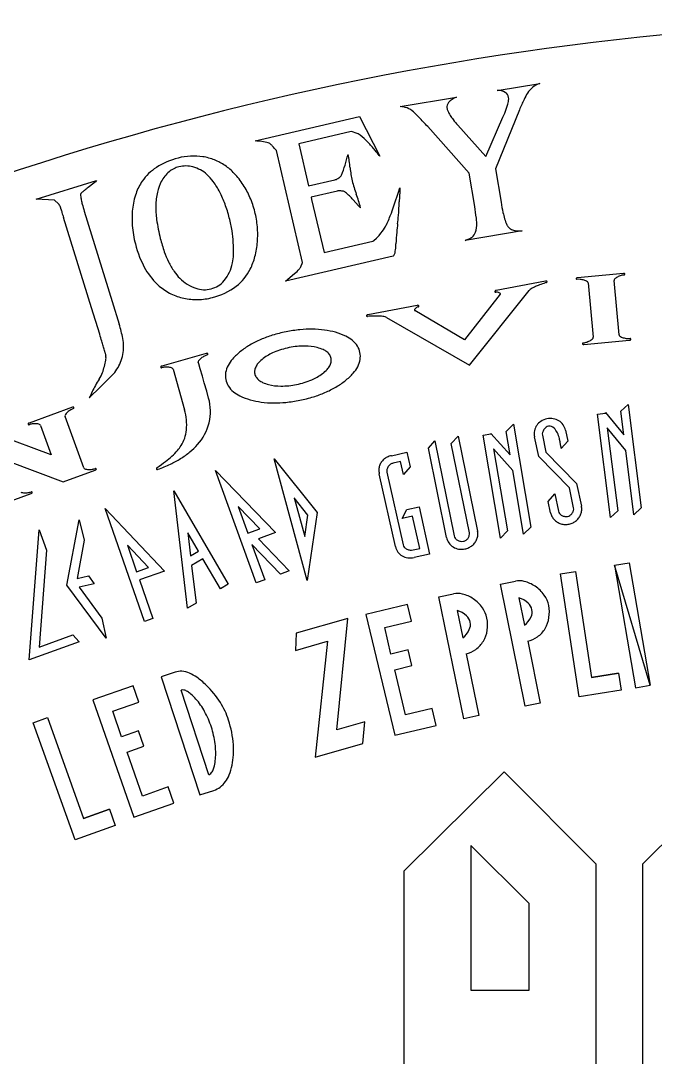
# Model space of a CAD drawing. Extents: x 7.4 to 31.4, y 13.7 to 28.6.
# Drawn here: x 12.04 to 17.11, y 20.35 to 28.63 of the extents above; entities that cross this region are included whole.
import ezdxf

# ---------------------------------------------------------------- set-up
doc = ezdxf.new("R2010")
doc.units = 0
doc.header["$MEASUREMENT"] = 0
doc.layers.add('APS_GEOMETRY', color=7, linetype='Continuous')

msp = doc.modelspace()

# ---------------------------------------------------------------- linework, layer by layer
at = {"layer": 'APS_GEOMETRY'}
for p, q in [((15.844254, 28.072646), (16.183881, 28.129049)), ((15.066817, 27.943536), (15.518652, 28.018573)), ((16.021307, 27.917772), (15.8297, 27.447393)), ((13.908415, 27.670332), (14.742119, 27.864987)), ((14.742119, 27.864987), (14.904921, 27.547374)), ((15.75162, 27.54561), (15.889877, 27.859914)), ((15.619312, 27.412453), (15.287946, 27.783628)), ((15.529041, 27.794842), (15.75162, 27.54561)), ((13.921911, 27.66892), (13.908415, 27.670332)), ((13.962399, 27.664685), (13.921911, 27.66892)), ((14.677422, 27.744549), (14.257109, 27.646414)), ((14.686859, 27.741538), (14.677422, 27.744549)), ((14.715171, 27.732505), (14.686859, 27.741538)), ((14.076688, 27.596728), (14.067785, 27.606382)), ((14.079655, 27.59351), (14.076688, 27.596728)), ((14.288858, 26.6975), (14.079655, 27.59351)), ((14.257109, 27.646414), (14.335617, 27.310163)), ((14.627911, 27.476439), (14.645704, 27.539256)), ((14.645704, 27.539256), (14.651635, 27.560195)), ((14.900243, 27.553451), (14.886209, 27.571684)), ((14.904921, 27.547374), (14.900243, 27.553451)), ((15.8297, 27.447393), (15.874123, 27.179899)), ((12.159698, 27.204019), (12.639975, 27.352511)), ((12.633418, 27.342777), (12.584638, 27.304575)), ((12.639975, 27.352511), (12.633418, 27.342777)), ((14.335617, 27.310163), (14.545279, 27.359115)), ((14.545279, 27.359115), (14.547039, 27.359396)), ((14.547039, 27.359396), (14.552318, 27.360237)), ((15.663735, 27.144959), (15.619312, 27.412453)), ((14.566292, 27.269119), (14.35663, 27.220166)), ((14.568023, 27.269523), (14.566292, 27.269119)), ((14.573215, 27.270735), (14.568023, 27.269523)), ((15.020937, 27.159914), (15.05419, 27.260365)), ((15.05419, 27.260365), (15.065275, 27.293848)), ((15.064166, 27.266214), (15.06084, 27.18331)), ((15.065275, 27.293848), (15.064166, 27.266214)), ((12.306652, 27.196304), (12.159698, 27.204019)), ((12.337827, 27.167675), (12.306652, 27.196304)), ((14.35663, 27.220166), (14.360786, 27.202365)), ((14.360786, 27.202365), (14.460076, 26.777106)), ((14.736133, 27.15195), (14.692449, 27.200021)), ((12.54309, 27.108892), (12.766278, 26.387022)), ((14.750694, 27.135926), (14.736133, 27.15195)), ((12.600364, 26.335725), (12.377177, 27.057595)), ((16.041951, 26.9504), (15.587111, 26.874864)), ((14.460076, 26.777106), (14.849732, 26.868084)), ((14.849732, 26.868084), (14.857099, 26.874497)), ((14.857099, 26.874497), (14.8792, 26.893736)), ((15.011187, 26.748305), (14.151769, 26.547646)), ((14.277356, 26.670828), (14.285982, 26.690832)), ((14.285982, 26.690832), (14.288858, 26.6975)), ((14.151769, 26.547646), (14.224914, 26.609568)), ((16.851858, 26.610746), (16.485447, 26.576294)), ((16.230142, 26.549143), (15.835751, 26.474764)), ((16.569542, 26.534395), (16.610377, 26.100102)), ((16.817882, 26.119613), (16.777046, 26.553906)), ((15.867625, 26.443718), (15.582818, 26.080932)), ((15.621156, 25.877646), (16.099857, 26.4749)), ((12.766278, 26.387022), (12.822375, 26.205584)), ((15.203813, 26.355584), (14.808661, 26.281061)), ((12.666731, 26.124509), (12.600364, 26.335725)), ((14.957799, 26.259515), (15.621156, 25.877646)), ((15.582818, 26.080932), (15.184675, 26.314918)), ((16.535566, 26.043262), (16.901977, 26.077715)), ((13.518985, 25.970592), (13.16331, 25.870185)), ((13.458622, 25.888541), (13.454909, 25.900978)), ((13.4706, 25.848247), (13.458622, 25.888541)), ((13.487683, 25.789872), (13.4706, 25.848247)), ((12.7654, 25.796783), (12.673078, 25.704724)), ((13.254329, 25.844355), (13.345474, 25.521488)), ((13.50292, 25.73661), (13.487683, 25.789872)), ((12.673078, 25.704724), (12.583646, 25.616217)), ((13.521917, 25.669315), (13.50292, 25.73661)), ((13.537652, 25.613578), (13.521917, 25.669315)), ((12.448601, 25.541352), (12.102038, 25.41522)), ((16.831401, 25.509528), (16.891225, 25.564599)), ((16.891225, 25.564599), (16.99485, 24.737444)), ((12.539025, 25.057292), (12.38984, 25.467197)), ((16.646319, 25.486341), (16.708584, 25.494141)), ((16.749944, 24.659185), (16.646319, 25.486341)), ((16.708584, 25.494141), (16.708011, 25.498711)), ((16.708011, 25.498711), (16.855017, 25.321018)), ((16.855017, 25.321018), (16.831401, 25.509528)), ((12.194717, 25.396182), (12.280041, 25.161742)), ((15.915405, 25.348528), (15.972781, 25.406146)), ((15.947188, 25.161223), (15.915405, 25.348528)), ((15.972781, 25.406146), (16.112238, 24.584273)), ((16.388959, 25.357072), (16.407247, 25.27032)), ((16.870833, 25.194774), (16.723398, 25.375895)), ((16.723398, 25.375895), (16.806341, 24.713828)), ((12.280041, 25.161742), (11.846485, 25.322211)), ((15.293377, 25.213648), (15.345485, 25.272394)), ((15.345485, 25.272394), (15.499618, 24.512979)), ((15.476178, 25.25075), (15.5328, 25.310412)), ((15.5328, 25.310412), (15.686933, 24.550997)), ((15.731505, 25.317324), (15.793373, 25.327822)), ((15.870962, 24.49545), (15.731505, 25.317324)), ((15.793373, 25.327822), (15.792603, 25.332362)), ((15.792603, 25.332362), (15.947188, 25.161223)), ((16.175118, 25.149016), (16.142223, 25.305057)), ((16.204752, 25.318239), (16.233253, 25.183041)), ((16.407247, 25.27032), (16.354456, 25.210946)), ((15.43812, 24.500497), (15.293377, 25.213648)), ((15.620921, 24.537599), (15.476178, 25.25075)), ((15.968472, 25.035785), (15.813309, 25.21033)), ((15.813309, 25.21033), (15.924932, 24.552491)), ((16.233253, 25.183041), (16.478501, 24.932326)), ((16.935026, 24.682372), (16.870833, 25.194774)), ((11.942064, 25.10717), (12.375422, 24.94498)), ((14.32598, 24.155897), (14.061775, 25.130305)), ((14.061775, 25.130305), (14.404485, 24.700186)), ((14.998719, 25.154002), (15.122078, 25.181412)), ((15.070684, 25.10748), (15.012236, 25.094493)), ((15.093661, 25.004072), (15.070684, 25.10748)), ((15.122078, 25.181412), (15.148032, 25.064604)), ((16.420841, 24.896048), (16.175118, 25.149016)), ((12.375422, 24.94498), (12.631703, 25.038254)), ((13.918059, 24.137515), (13.591277, 25.035004)), ((13.591277, 25.035004), (14.072619, 24.540877)), ((14.962582, 25.023352), (15.091844, 24.441595)), ((15.148032, 25.064604), (15.093661, 25.004072)), ((16.054862, 24.526655), (15.968472, 25.035785)), ((15.030576, 24.428028), (14.901209, 25.010259)), ((11.774034, 24.726105), (12.119869, 24.851971)), ((13.368907, 23.936384), (13.258531, 24.87245)), ((13.258531, 24.87245), (13.694428, 24.126638)), ((16.454449, 24.736627), (16.420841, 24.896048)), ((16.478501, 24.932326), (16.516978, 24.749809)), ((14.330095, 24.680016), (14.221423, 24.816421)), ((14.221423, 24.816421), (14.305203, 24.507434)), ((16.251004, 24.789052), (16.303794, 24.848427)), ((16.270242, 24.697794), (16.251004, 24.789052)), ((16.303794, 24.848427), (16.332771, 24.710976)), ((13.023717, 23.829792), (12.710212, 24.73127)), ((12.710212, 24.73127), (13.185012, 24.231183)), ((13.947477, 24.569323), (13.772711, 24.746982)), ((13.772711, 24.746982), (13.850283, 24.533934)), ((14.404485, 24.700186), (14.32598, 24.155897)), ((15.084971, 24.653012), (15.120067, 24.723323)), ((15.120067, 24.723323), (15.218979, 24.7453)), ((15.218979, 24.7453), (15.302893, 24.367637)), ((16.806341, 24.713828), (16.749944, 24.659185)), ((16.99485, 24.737444), (16.935026, 24.682372)), ((12.40353, 24.118228), (12.501921, 24.642343)), ((12.501921, 24.642343), (12.541789, 24.477836)), ((14.305203, 24.507434), (14.330095, 24.680016)), ((15.167585, 24.671368), (15.084971, 24.653012)), ((15.225027, 24.412848), (15.167585, 24.671368)), ((12.103722, 23.523112), (12.18351, 24.560667)), ((12.18351, 24.560667), (12.242611, 24.398531)), ((13.456857, 24.390544), (13.370337, 24.538577)), ((13.370337, 24.538577), (13.392254, 24.352786)), ((13.850283, 24.533934), (13.947477, 24.569323)), ((14.072619, 24.540877), (13.93578, 24.491053)), ((15.924932, 24.552491), (15.870962, 24.49545)), ((16.112238, 24.584273), (16.054862, 24.526655)), ((12.541789, 24.477836), (12.485945, 24.17385)), ((13.057872, 24.260598), (12.887745, 24.439798)), ((12.887745, 24.439798), (12.961697, 24.227151)), ((14.110721, 24.207665), (13.883102, 24.443799)), ((13.883102, 24.443799), (13.98566, 24.162129)), ((13.93578, 24.491053), (14.18098, 24.233247)), ((12.242611, 24.398531), (12.182503, 23.625058)), ((13.392254, 24.352786), (13.456857, 24.390544)), ((15.171075, 24.400861), (15.225027, 24.412848)), ((15.302893, 24.367637), (15.179534, 24.340227)), ((13.491949, 24.330502), (13.40001, 24.276768)), ((13.40001, 24.276768), (13.43668, 23.975994)), ((13.632316, 24.090336), (13.491949, 24.330502)), ((16.780774, 24.278456), (16.898306, 24.298656)), ((16.780774, 24.278456), (16.949103, 23.299027)), ((17.066634, 23.319226), (16.780774, 24.278456)), ((17.066634, 23.319226), (16.780774, 24.278456)), ((16.898306, 24.298656), (17.066634, 23.319226)), ((12.485945, 24.17385), (12.577742, 24.194735)), ((12.577742, 24.194735), (12.621945, 24.131011)), ((12.961697, 24.227151), (13.057872, 24.260598)), ((13.185012, 24.231183), (12.98454, 24.161466)), ((14.18098, 24.233247), (14.110721, 24.207665)), ((16.350027, 24.210755), (16.469161, 24.228824)), ((16.499054, 23.228204), (16.350027, 24.210755)), ((16.469161, 24.228824), (16.597511, 23.382602)), ((12.717389, 23.695284), (12.40353, 24.118228)), ((12.621945, 24.131011), (12.503604, 24.104087)), ((12.98454, 24.161466), (13.091668, 23.853423)), ((13.694428, 24.126638), (13.632316, 24.090336)), ((13.98566, 24.162129), (13.918059, 24.137515)), ((15.871079, 24.127437), (15.989187, 24.151315)), ((16.068014, 23.153357), (15.871079, 24.127437)), ((12.503604, 24.104087), (12.683329, 23.855886)), ((15.376927, 24.026097), (15.494965, 24.050312)), ((15.576635, 23.052581), (15.376927, 24.026097)), ((13.43668, 23.975994), (13.368907, 23.936384)), ((15.126647, 23.966189), (14.793245, 23.886224)), ((15.157599, 23.831814), (15.126647, 23.966189)), ((16.017236, 24.018843), (16.061547, 23.799675)), ((14.793245, 23.886224), (15.025028, 22.919842)), ((15.523392, 23.91792), (15.568327, 23.698879)), ((12.683329, 23.855886), (12.717389, 23.695284)), ((13.091668, 23.853423), (13.023717, 23.829792)), ((14.650409, 23.853717), (14.237197, 23.735411)), ((14.563022, 22.962958), (14.650409, 23.853717)), ((14.944995, 23.780821), (15.157599, 23.831814)), ((14.993281, 23.568846), (14.944995, 23.780821)), ((12.182503, 23.625058), (12.452392, 23.72135)), ((12.452392, 23.72135), (12.502865, 23.66552)), ((14.237197, 23.735411), (14.231301, 23.598047)), ((12.502865, 23.66552), (12.103722, 23.523112)), ((14.231301, 23.598047), (14.486871, 23.671219)), ((14.486871, 23.671219), (14.38773, 22.744791)), ((16.087395, 23.671827), (16.187339, 23.177481)), ((15.132199, 23.602165), (14.993281, 23.568846)), ((15.16233, 23.476535), (15.132199, 23.602165)), ((15.594539, 23.571105), (15.695891, 23.077046)), ((15.024621, 23.443506), (15.16233, 23.476535)), ((15.110042, 23.082031), (15.024621, 23.443506)), ((13.271195, 23.42469), (13.157817, 23.387713)), ((13.157817, 23.387713), (13.465954, 22.442902)), ((16.597511, 23.382602), (16.813672, 23.415388)), ((16.597511, 23.382602), (16.813672, 23.415388)), ((16.813672, 23.415388), (16.597511, 23.382602)), ((16.813672, 23.415388), (16.83435, 23.279059)), ((12.93437, 23.315717), (12.610905, 23.202042)), ((12.978915, 23.185216), (12.93437, 23.315717)), ((13.538888, 22.603885), (13.318185, 23.280606)), ((16.83435, 23.279059), (16.499054, 23.228204)), ((16.949103, 23.299027), (17.066634, 23.319226)), ((12.610905, 23.202042), (12.940398, 22.264465)), ((12.772648, 23.112728), (12.978915, 23.185216)), ((12.84238, 22.906809), (12.772648, 23.112728)), ((15.322646, 23.133024), (15.110042, 23.082031)), ((15.354805, 22.998938), (15.322646, 23.133024)), ((16.187339, 23.177481), (16.068014, 23.153357)), ((12.136132, 23.020379), (12.24957, 23.061015)), ((12.24957, 23.061015), (12.538207, 22.255251)), ((15.695891, 23.077046), (15.576635, 23.052581)), ((12.471269, 22.084805), (12.136132, 23.020379)), ((12.977157, 22.954174), (12.84238, 22.906809)), ((13.019991, 22.832289), (12.977157, 22.954174)), ((14.786347, 23.026898), (14.563022, 22.962958)), ((14.768696, 22.853866), (14.786347, 23.026898)), ((15.025028, 22.919842), (15.354805, 22.998938)), ((12.886386, 22.785336), (13.019991, 22.832289)), ((13.008362, 22.434505), (12.886386, 22.785336)), ((14.38773, 22.744791), (14.768696, 22.853866)), ((15.099954, 21.835421), (15.898579, 22.626668)), ((15.898579, 22.626668), (16.630806, 21.892597)), ((17.007063, 21.892597), (17.748512, 22.630357)), ((13.214629, 22.506993), (13.008362, 22.434505)), ((13.260346, 22.376904), (13.214629, 22.506993)), ((13.465954, 22.442902), (13.579331, 22.479879)), ((12.940398, 22.264465), (13.260346, 22.376904)), ((12.538207, 22.255251), (12.744034, 22.328982)), ((12.538207, 22.255251), (12.744034, 22.328982)), ((12.744034, 22.328982), (12.538207, 22.255251)), ((12.744034, 22.328982), (12.790534, 22.199171)), ((12.790534, 22.199171), (12.471269, 22.084805)), ((16.097774, 21.57536), (15.632986, 22.040149)), ((15.632986, 22.040149), (15.632986, 20.88371)), ((16.630806, 21.892597), (16.630806, 19.887735)), ((17.007063, 19.887735), (17.007063, 21.892597)), ((15.099954, 19.887735), (15.099954, 21.835421)), ((16.097774, 20.88371), (16.097774, 21.57536)), ((15.632986, 20.88371), (16.097774, 20.88371))]:
    msp.add_line(p, q, dxfattribs=at)
for centre, radius, start, end in [((19.495545, 4.630207), 24, 61.299397, 119.092201), ((16.231002, 27.963308), 0.169622, 128.301589, 148.420078), ((16.258513, 27.928475), 0.214008, 110.409815, 128.301589), ((15.566256, 27.876039), 0.150273, 108.468648, 137.929819), ((15.853472, 27.969064), 0.103991, 58.708628, 95.085925), ((15.877207, 28.008114), 0.058294, 9.429165, 58.708628), ((15.853839, 28.004233), 0.081983, 352.729921, 9.429165), ((17.262989, 27.416849), 1.338916, 154.117951, 158.029707), ((16.544976, 27.76522), 0.540853, 147.96146, 154.117951), ((15.065834, 27.783975), 0.159564, 69.064894, 89.646758), ((15.056968, 27.760799), 0.184377, 49.932013, 69.064894), ((15.492919, 27.942235), 0.051479, 137.929819, 189.429165), ((15.543318, 27.950605), 0.102568, 189.429165, 203.411254), ((14.328836, 28.540598), 1.702992, 336.440643, 338.760238), ((15.560213, 28.061995), 0.381875, 338.760238, 343.659837), ((15.70324, 28.023445), 0.233801, 342.864114, 352.729921), ((13.854429, 26.566243), 1.878725, 43.515052, 45.311302), ((10.951903, 23.810398), 5.881141, 42.499843, 43.515052), ((15.696624, 28.016982), 0.269627, 203.411254, 212.02172), ((15.822606, 28.095771), 0.418217, 212.02172, 217.621499), ((16.186397, 28.376146), 0.877514, 217.621499, 221.486541), ((14.681791, 27.627884), 0.109817, 52.14205, 72.304267), ((14.43772, 27.313887), 0.507517, 42.801209, 52.14205), ((13.937491, 27.426538), 0.239446, 71.412743, 84.029126), ((13.994389, 27.595732), 0.060942, 46.253441, 71.412743), ((9.761739, 23.597496), 5.88334, 43.123739, 43.398537), ((12.402476, 26.070707), 2.265294, 42.680882, 43.123739), ((12.030272, 25.114824), 3.768133, 41.170182, 42.462575), ((14.497847, 27.272756), 0.490085, 37.586054, 41.170182), ((13.436948, 26.965911), 0.585142, 104.225964, 122.822917), ((13.419806, 27.033525), 0.515389, 92.973731, 104.225964), ((13.418067, 27.067), 0.481869, 81.335412, 92.973731), ((13.419011, 27.101125), 0.448011, 68.265447, 80.797271), ((13.42718, 27.121616), 0.425952, 55.411889, 68.265447), ((13.95219, 27.396887), 0.718257, 9.017333, 13.142099), ((13.880027, 27.385435), 0.791323, 5.087685, 9.017333), ((13.338804, 27.118068), 0.404079, 122.822917, 145.246581), ((13.378993, 27.231161), 0.248008, 129.511669, 152.362322), ((13.35045, 27.265771), 0.203146, 104.225964, 129.511669), ((13.354403, 27.250179), 0.219232, 74.731008, 104.225964), ((13.338185, 27.190769), 0.280815, 48.734487, 74.731008), ((13.422934, 27.109426), 0.438411, 43.253832, 55.859503), ((14.106931, 27.62401), 0.541477, 335.196351, 344.184882), ((15.464531, 27.526505), 0.799448, 185.087685, 188.977427), ((13.347268, 27.114928), 0.412829, 145.558176, 160.809383), ((13.484206, 27.178841), 0.365495, 152.747417, 167.136481), ((13.261157, 27.115654), 0.38817, 36.151524, 47.500852), ((13.064045, 26.971646), 0.632284, 27.26462, 36.151524), ((13.277026, 26.972151), 0.638745, 32.817032, 43.253832), ((14.549422, 27.378405), 0.018397, 279.056483, 300.792224), ((14.40115, 27.627209), 0.308032, 300.792224, 306.0742), ((14.557491, 27.415788), 0.045129, 303.698145, 335.196351), ((15.363753, 27.510584), 0.697421, 188.977427, 193.142099), ((15.518853, 27.546797), 0.856692, 193.142099, 197.007561), ((12.682031, 27.085347), 0.232902, 130.045052, 135.559787), ((12.937753, 26.781075), 0.630363, 127.966897, 130.045052), ((13.965382, 25.464203), 2.300744, 126.879165, 127.966897), ((13.626223, 27.14641), 0.511168, 167.136481, 179.294547), ((12.807783, 26.845555), 0.917854, 20.332058, 26.933077), ((13.258251, 26.953361), 0.66473, 23.483513, 33.301062), ((14.578639, 27.247503), 0.023857, 86.283701, 103.142099), ((14.555192, 26.886524), 0.385597, 82.104588, 86.283701), ((14.600096, 27.220163), 0.048971, 50.923079, 80.522234), ((14.277712, 26.823142), 0.560397, 42.261961, 50.923079), ((15.448992, 27.525429), 0.783636, 197.007561, 201.049262), ((12.564451, 27.237479), 0.050521, 170.615493, 185.870611), ((12.849705, 27.26681), 0.337279, 185.870611, 191.759948), ((12.518585, 27.24563), 0.00398, 135.559787, 178.745595), ((13.160742, 27.331562), 0.654985, 191.759948, 194.814296), ((13.491785, 27.064628), 0.56585, 160.809383, 173.825755), ((13.182446, 26.920426), 0.747381, 14.225964, 23.483513), ((13.986301, 26.962511), 0.783636, 17.007561, 21.049262), ((13.91644, 26.941142), 0.856692, 13.142099, 17.007561), ((11.820949, 27.313298), 3.242498, 355.748777, 357.702454), ((17.632368, 27.471894), 1.782326, 189.429165, 192.119656), ((12.29751, 27.13112), 0.054422, 24.859508, 42.197437), ((12.187356, 27.080083), 0.175824, 15.239057, 24.859508), ((13.824857, 27.526181), 1.521353, 195.239057, 196.367892), ((15.181647, 27.92468), 2.935454, 196.367892, 197.180544), ((14.236209, 27.616), 1.76743, 194.814296, 196.673515), ((13.603223, 27.049492), 0.678275, 173.567054, 184.627061), ((13.845484, 27.140739), 0.730488, 179.061503, 187.837216), ((12.662767, 26.79182), 1.072505, 14.225964, 20.332058), ((13.18918, 26.922133), 0.740434, 4.803183, 14.225964), ((13.924063, 27.486905), 1.14352, 337.336843, 339.868782), ((12.907172, 27.859662), 2.226578, 339.868782, 341.683206), ((13.25793, 26.745422), 2.438755, 7.259907, 9.429165), ((16.552112, 27.239919), 0.677443, 192.119656, 196.484351), ((14.485999, 27.228903), 1.377042, 187.837216, 194.225964), ((12.50582, 26.75203), 1.234417, 9.243544, 14.225964), ((14.269918, 27.342492), 0.768725, 333.576449, 337.336843), ((16.090717, 26.854335), 1.054107, 171.665308, 175.280089), ((13.896971, 27.158979), 1.160748, 352.483189, 355.748777), ((15.49442, 27.000498), 0.186616, 341.094922, 3.497638), ((15.179434, 26.990206), 0.501722, 2.476207, 7.259907), ((16.246303, 27.149425), 0.358526, 196.484351, 204.631574), ((13.824014, 27.067362), 0.899789, 184.627061, 194.225964), ((12.83457, 26.805533), 0.901341, 3.412086, 9.243544), ((13.195471, 26.922662), 0.73412, 355.339877, 4.803183), ((14.736578, 27.057577), 0.217221, 311.03937, 321.267281), ((14.450242, 27.287244), 0.584284, 321.267281, 327.498354), ((14.695958, 27.130785), 0.292984, 327.483556, 333.576449), ((17.146334, 26.767178), 2.113315, 175.280089, 177.832826), ((15.591479, 26.967257), 0.084022, 307.438342, 341.094922), ((15.981772, 27.028137), 0.067515, 204.631574, 223.475102), ((15.992264, 27.032837), 0.078455, 220.692897, 243.789356), ((16.003145, 27.054939), 0.10309, 243.789356, 263.905054), ((16.008989, 27.013614), 0.063444, 254.654024, 267.660876), ((16.022246, 27.338145), 0.388245, 267.660876, 272.909363), ((13.745318, 27.047411), 0.818604, 194.225964, 209.6131), ((14.318332, 27.186395), 1.20407, 194.225964, 199.49986), ((12.858866, 26.793577), 0.877903, 357.796662, 4.285391), ((13.262992, 26.913668), 0.666101, 345.34719, 355.639037), ((14.342844, 26.873268), 0.692182, 353.942402, 357.832826), ((15.468556, 27.216137), 0.36128, 289.156743, 294.851326), ((15.544842, 27.051426), 0.17976, 294.851326, 302.927731), ((13.905111, 27.040067), 0.765706, 199.49986, 206.114622), ((13.346737, 26.774806), 0.38967, 348.050674, 357.796662), ((14.9492, 26.793674), 0.079853, 329.788077, 346.705226), ((14.832068, 26.821352), 0.20021, 346.705226, 353.942402), ((13.764276, 26.971028), 0.608859, 206.114622, 214.396617), ((13.416191, 26.755586), 0.317773, 320.444801, 348.84822), ((13.395148, 26.879114), 0.529503, 333.799885, 345.34719), ((15.008681, 26.759039), 0.011023, 283.142099, 329.788077), ((13.471325, 26.891678), 0.503445, 209.6131, 229.271357), ((13.595181, 26.855261), 0.403932, 214.396617, 224.569213), ((13.528311, 26.812449), 0.380589, 306.999849, 333.953952), ((14.013573, 26.859722), 0.327478, 310.192696, 319.434729), ((14.190452, 26.708304), 0.09464, 319.434729, 336.672865), ((16.890526, 26.414887), 0.187801, 107.603031, 117.301118), ((16.869486, 26.481202), 0.118229, 95.37153, 107.603031), ((16.853475, 26.593546), 0.017275, 65.626649, 95.37153), ((16.857954, 26.603847), 0.004957, 275.37153, 324.185605), ((16.85874, 26.605167), 0.004517, 5.37153, 65.626649), ((16.856426, 26.60495), 0.006842, 324.185605, 5.37153), ((13.436888, 26.850541), 0.449802, 229.176615, 243.538467), ((13.542008, 26.806466), 0.331818, 225.01011, 251.33162), ((13.508565, 26.67929), 0.197964, 284.225964, 320.444801), ((13.438205, 26.932025), 0.530314, 284.225964, 306.999849), ((16.386808, 25.966937), 0.5885, 111.565676, 114.557678), ((16.459916, 25.81628), 0.755588, 108.810251, 112.522225), ((16.267141, 26.382219), 0.157717, 100.680149, 108.810251), ((16.233343, 26.532167), 0.017275, 70.935267, 100.680149), ((16.237057, 26.541739), 0.004614, 280.680149, 332.805165), ((16.23751, 26.544225), 0.004517, 10.680149, 70.935267), ((16.23364, 26.543495), 0.008457, 332.805165, 10.680149), ((16.479725, 26.56953), 0.004517, 125.116412, 185.37153), ((16.48204, 26.569747), 0.006842, 185.37153, 226.557455), ((16.487064, 26.559094), 0.017275, 95.37153, 125.116412), ((16.480744, 26.568379), 0.004957, 226.557455, 275.37153), ((16.492276, 26.445734), 0.118229, 83.140029, 95.37153), ((16.483966, 26.37666), 0.187801, 73.441942, 83.140029), ((16.511072, 26.46783), 0.092687, 55.20195, 73.441942), ((16.556479, 26.533167), 0.013121, 5.37153, 55.20195), ((16.79011, 26.555134), 0.013121, 135.54111, 185.37153), ((16.8469, 26.499406), 0.092687, 117.301118, 135.54111), ((13.424722, 26.8261), 0.4225, 243.538467, 258.359607), ((13.504481, 26.695396), 0.21458, 251.33162, 284.225964), ((15.830782, 26.465942), 0.005879, 132.685532, 190.680149), ((15.829539, 26.465708), 0.004614, 190.680149, 242.805165), ((15.83912, 26.456902), 0.018177, 100.680149, 132.685532), ((15.831295, 26.469125), 0.008457, 242.805165, 280.680149), ((15.836871, 26.439563), 0.021627, 82.576386, 100.680149), ((15.826956, 26.363469), 0.098364, 74.115097, 82.576386), ((15.841698, 26.415273), 0.044504, 56.535246, 74.115097), ((15.862462, 26.446686), 0.006848, 10.680149, 56.535246), ((15.863552, 26.447881), 0.005825, 314.370216, 339.716392), ((15.865325, 26.447226), 0.003935, 339.716392, 10.680149), ((16.132376, 26.44883), 0.041679, 126.755504, 141.281443), ((16.197236, 26.361988), 0.150069, 119.115097, 126.755504), ((16.247672, 26.27143), 0.253725, 114.557678, 119.115097), ((13.439323, 26.877576), 0.475881, 257.888276, 271.421698), ((13.437947, 26.933042), 0.531364, 271.421698, 284.225964), ((15.207181, 26.337722), 0.018177, 68.674765, 100.680149), ((15.215673, 26.321962), 0.022066, 100.680149, 118.42482), ((15.210016, 26.351956), 0.008457, 280.680149, 318.555132), ((15.211654, 26.349179), 0.005879, 10.680149, 68.674765), ((15.212896, 26.349413), 0.004614, 318.555132, 10.680149), ((14.803589, 26.273797), 0.004517, 130.42503, 190.680149), ((14.80746, 26.274527), 0.008457, 190.680149, 228.555132), ((14.811862, 26.264085), 0.017275, 100.680149, 130.42503), ((14.804917, 26.271647), 0.004614, 228.555132, 280.680149), ((14.835322, 26.110428), 0.159447, 92.637254, 100.680149), ((14.864226, 25.482917), 0.787623, 89.020856, 92.637254), ((14.875576, 25.681929), 0.5885, 86.802619, 89.794621), ((14.894248, 26.016183), 0.253725, 82.2452, 86.802619), ((14.908235, 26.118891), 0.150069, 74.604793, 82.2452), ((14.937009, 26.223392), 0.041679, 60.078854, 74.604793), ((15.188043, 26.319495), 0.006483, 142.500318, 190.680149), ((15.185539, 26.319023), 0.003935, 190.680149, 221.643905), ((15.186952, 26.320279), 0.005825, 221.643905, 246.990081), ((15.224647, 26.291409), 0.05262, 126.026324, 142.500318), ((15.247425, 26.263298), 0.088772, 118.42482, 127.2452), ((11.708628, 25.861236), 1.165764, 11.373817, 17.180544), ((2.038828, 22.838578), 11.124283, 16.879781, 17.180544), ((14.304167, 25.270063), 0.884732, 106.934315, 113.308262), ((14.384585, 25.005946), 1.16082, 101.370426, 106.934315), ((14.384585, 25.005946), 1.16082, 95.806536, 101.370426), ((14.356653, 25.280618), 0.884732, 89.432589, 95.806536), ((14.357653, 25.381596), 0.783749, 82.251073, 89.432589), ((14.375685, 25.514115), 0.650009, 74.364222, 82.251073), ((14.411593, 25.642413), 0.51678, 64.515293, 74.364222), ((14.523961, 25.878158), 0.255624, 50.493936, 64.515293), ((16.597314, 26.098874), 0.013121, 315.54111, 5.37153), ((16.830945, 26.120841), 0.013121, 185.37153, 235.20195), ((16.876352, 26.186179), 0.092687, 235.20195, 253.441942), ((16.903458, 26.277348), 0.187801, 253.441942, 263.140029), ((8.094851, 24.676204), 4.795595, 16.421704, 16.879781), ((10.00183, 25.238244), 2.807517, 15.639325, 16.421704), ((12.522013, 26.025627), 0.336006, 338.21113, 0.481299), ((12.526007, 26.02566), 0.332012, 0.481299, 11.373817), ((14.196353, 25.478051), 0.650009, 120.489779, 128.376629), ((14.26421, 25.362805), 0.783749, 113.308262, 120.489779), ((14.306849, 25.392504), 0.637908, 101.370426, 112.738645), ((14.307077, 25.391366), 0.639068, 90.021701, 101.370426), ((14.306985, 25.634581), 0.395854, 75.587521, 90.021701), ((14.330693, 25.726831), 0.300605, 66.032277, 75.587521), ((14.566709, 25.930005), 0.188427, 31.909422, 50.493936), ((14.595448, 25.9479), 0.154572, 11.370426, 31.909422), ((16.530998, 26.049059), 0.006842, 144.185605, 185.37153), ((16.528684, 26.048841), 0.004517, 185.37153, 245.626649), ((16.52947, 26.050161), 0.004957, 95.37153, 144.185605), ((16.533949, 26.060462), 0.017275, 245.626649, 275.37153), ((16.517938, 26.172807), 0.118229, 275.37153, 287.603031), ((16.496898, 26.239121), 0.187801, 287.603031, 297.301118), ((16.540524, 26.154602), 0.092687, 297.301118, 315.54111), ((16.895148, 26.208274), 0.118229, 263.140029, 275.37153), ((16.90036, 26.094914), 0.017275, 275.37153, 305.116412), ((16.90668, 26.085629), 0.004957, 46.557455, 95.37153), ((16.905384, 26.084261), 0.006842, 5.37153, 46.557455), ((16.907698, 26.084478), 0.004517, 305.116412, 5.37153), ((12.089033, 25.822546), 0.640069, 14.000714, 15.639325), ((12.99769, 26.020046), 0.290747, 188.434381, 191.06504), ((13.085153, 26.03715), 0.379867, 191.06504, 193.366469), ((12.650545, 25.933881), 0.066842, 0.481299, 13.366469), ((12.631673, 25.933722), 0.085715, 349.108057, 0.481299), ((13.538263, 25.85538), 0.099191, 127.565661, 145.286883), ((13.58374, 25.797572), 0.172741, 117.693574, 127.832152), ((13.561505, 25.839934), 0.124898, 105.764252, 117.693574), ((13.523679, 25.953966), 0.017275, 76.019371, 105.764252), ((13.526226, 25.964905), 0.004957, 285.764252, 334.578327), ((13.526761, 25.966346), 0.004517, 15.764252, 76.019371), ((13.524524, 25.965714), 0.006842, 334.578327, 15.764252), ((14.113641, 25.582496), 0.51678, 128.376629, 138.225558), ((14.155398, 25.693318), 0.298954, 127.248745, 136.823449), ((14.211943, 25.618955), 0.392373, 112.738645, 127.248745), ((14.395141, 25.871805), 0.141952, 52.109202, 66.032277), ((14.420354, 25.904203), 0.100899, 33.038667, 52.109202), ((14.439243, 25.916488), 0.078367, 11.370426, 33.038667), ((14.439243, 25.916488), 0.078367, 349.702185, 11.370426), ((14.595448, 25.9479), 0.154572, 350.831429, 11.370426), ((12.032666, 26.048985), 0.695711, 340.673273, 349.108057), ((12.545975, 26.016048), 0.3102, 315.020804, 338.21113), ((13.158902, 25.8625), 0.004517, 135.509133, 195.764252), ((13.161139, 25.863132), 0.006842, 195.764252, 236.950177), ((13.168003, 25.853559), 0.017275, 105.764252, 135.509133), ((13.160111, 25.861552), 0.004957, 236.950177, 285.764252), ((13.195003, 25.737952), 0.123473, 93.696483, 105.764252), ((13.198948, 25.67689), 0.184662, 83.834664, 93.696483), ((13.208826, 25.768334), 0.092687, 65.594672, 83.834664), ((13.241702, 25.84079), 0.013121, 15.764252, 65.594672), ((13.467367, 25.904495), 0.012944, 145.286883, 195.764252), ((13.85941, 25.787769), 0.188427, 152.246915, 170.831429), ((13.918878, 25.756477), 0.255624, 138.225558, 152.246915), ((14.005163, 25.820848), 0.100936, 150.751915, 169.78554), ((14.040675, 25.800962), 0.141637, 136.823449, 150.751915), ((14.381297, 25.940649), 0.141952, 316.708574, 330.631649), ((14.417074, 25.920515), 0.100899, 330.631649, 349.702185), ((14.502558, 25.984586), 0.255624, 318.225558, 332.246915), ((14.562026, 25.953295), 0.188427, 332.246915, 350.831429), ((13.121683, 25.456448), 0.553641, 145.991928, 152.180544), ((12.471677, 25.895016), 0.230483, 325.991928, 340.673273), ((13.825988, 25.793163), 0.154572, 170.831429, 191.370426), ((13.825988, 25.793163), 0.154572, 191.370426, 211.909422), ((13.983272, 25.824793), 0.078693, 169.78554, 191.370426), ((13.983272, 25.824793), 0.078693, 191.370426, 212.955312), ((14.001936, 25.836893), 0.100936, 212.955312, 231.988937), ((14.208292, 26.125354), 0.395854, 292.71915, 307.153331), ((14.265817, 26.049439), 0.300605, 307.153331, 316.708574), ((14.307796, 26.158568), 0.51678, 308.376629, 318.225558), ((14.285632, 24.842262), 1.869696, 152.180544, 155.547004), ((13.854727, 25.811058), 0.188427, 211.909422, 230.493936), ((14.027001, 25.868961), 0.141637, 231.988937, 245.917402), ((14.091194, 26.012584), 0.298954, 245.917402, 255.492106), ((14.114597, 26.103025), 0.392373, 255.492106, 270.002207), ((14.114588, 26.34856), 0.637908, 270.002207, 281.370426), ((14.114359, 26.349697), 0.639068, 281.370426, 292.71915), ((14.157226, 26.378258), 0.783749, 293.308262, 300.489779), ((14.225084, 26.263012), 0.650009, 300.489779, 308.376629), ((13.159926, 25.509864), 0.391705, 346.438213, 15.353537), ((13.897475, 25.862905), 0.255624, 230.493936, 244.515293), ((14.009843, 26.09865), 0.51678, 244.515293, 254.364222), ((14.045751, 26.226949), 0.650009, 254.364222, 262.251073), ((14.036852, 26.735117), 1.16082, 275.806536, 281.370426), ((14.036852, 26.735117), 1.16082, 281.370426, 286.934315), ((14.117269, 26.471), 0.884732, 286.934315, 293.308262), ((12.538213, 25.356734), 0.193401, 122.148078, 131.673636), ((12.498657, 25.419673), 0.119064, 109.998987, 122.148078), ((12.454509, 25.525118), 0.017275, 80.254106, 109.998987), ((12.456669, 25.537692), 0.004517, 19.998987, 80.254106), ((12.456242, 25.536216), 0.004957, 289.998987, 338.813062), ((12.454484, 25.536897), 0.006842, 338.813062, 19.998987), ((12.923119, 25.402258), 0.438861, 354.449845, 15.764252), ((14.063783, 26.359467), 0.783749, 262.251073, 269.432589), ((14.064783, 26.460445), 0.884732, 269.432589, 275.806536), ((12.402066, 25.471646), 0.01301, 149.804558, 199.998987), ((12.472309, 25.430771), 0.09428, 131.673636, 149.804558), ((16.270789, 25.306408), 0.144945, 101.904405, 122.500433), ((16.270397, 25.308265), 0.143047, 81.248122, 101.904405), ((16.274089, 25.332248), 0.118782, 58.554445, 81.248122), ((16.277653, 25.338077), 0.11195, 34.660656, 58.554445), ((12.099081, 25.407548), 0.004669, 141.606489, 199.998987), ((12.101123, 25.408291), 0.006842, 199.998987, 241.184912), ((12.107161, 25.401145), 0.014979, 109.998987, 141.606489), ((12.100214, 25.406639), 0.004957, 241.184912, 289.998987), ((12.142344, 25.290882), 0.118229, 97.767486, 109.998987), ((12.151747, 25.221948), 0.187801, 88.069399, 97.767486), ((12.154952, 25.317008), 0.092687, 69.829407, 88.069399), ((12.182387, 25.391694), 0.013121, 19.998987, 69.829407), ((13.072335, 25.387758), 0.288943, 328.101251, 354.449845), ((13.150621, 25.512109), 0.401277, 317.877253, 346.438213), ((16.26378, 25.330683), 0.124228, 169.31185, 191.904405), ((16.251612, 25.332979), 0.111846, 145.48414, 169.31185), ((16.255614, 25.330227), 0.116703, 122.500433, 145.48414), ((16.27656, 25.320089), 0.073704, 144.933982, 165.435263), ((16.283869, 25.314959), 0.082633, 126.473921, 144.933982), ((16.262663, 25.343644), 0.04696, 101.904405, 126.473921), ((16.262917, 25.342437), 0.048194, 41.822912, 101.904405), ((16.163751, 25.253701), 0.181265, 11.904405, 41.822912), ((16.268354, 25.331647), 0.123255, 11.904405, 34.660656), ((16.248326, 25.327425), 0.044532, 165.435263, 191.904405), ((15.032005, 25.015114), 1.337887, 11.214128, 11.904405), ((16.038896, 25.214742), 0.311397, 9.783309, 11.214128), ((15.458656, 25.114691), 0.9002, 9.288307, 9.783309), ((12.86861, 25.562948), 0.557674, 312.253112, 318.907881), ((13.056094, 25.399441), 0.308907, 318.907881, 327.853414), ((12.940635, 25.724884), 0.701046, 302.086481, 309.643322), ((13.021426, 25.627374), 0.574415, 309.643322, 317.993009), ((14.491061, 24.956444), 1.88065, 8.945837, 9.288307), ((15.674216, 25.142691), 0.682925, 8.002817, 8.945837), ((15.803211, 25.160827), 0.552662, 6.954533, 8.002817), ((16.637965, 25.262649), 0.28828, 186.954533, 188.963299), ((16.486057, 25.238689), 0.134494, 188.963299, 191.904405), ((12.436819, 26.104443), 1.250768, 303.368885, 307.234236), ((12.744609, 25.699447), 0.742087, 307.234236, 312.253112), ((12.888872, 25.807445), 0.798492, 295.436984, 302.086481), ((15.005347, 25.041741), 0.107084, 145.943551, 162.402199), ((15.010509, 25.038252), 0.113313, 129.946779, 145.943551), ((15.01804, 25.02926), 0.125043, 115.346887, 129.946779), ((15.033853, 24.995877), 0.161982, 102.527213, 115.346887), ((12.551251, 25.061742), 0.01301, 199.998987, 250.193416), ((12.578789, 25.138204), 0.09428, 250.193416, 268.324338), ((12.581687, 25.237282), 0.193401, 268.324338, 277.849895), ((12.59184, 25.163642), 0.119064, 277.849895, 289.998987), ((12.625795, 25.054487), 0.017275, 289.998987, 319.743868), ((12.634256, 25.047099), 0.004957, 61.184912, 109.998987), ((12.633347, 25.045448), 0.006842, 19.998987, 61.184912), ((12.635532, 25.046243), 0.004517, 319.743868, 19.998987), ((13.128103, 25.051147), 0.008581, 155.958681, 195.764252), ((13.125262, 25.050345), 0.005629, 195.764252, 254.800495), ((13.131204, 25.049764), 0.011976, 122.463496, 155.958681), ((13.127798, 25.059677), 0.015299, 254.800495, 289.578327), ((12.773121, 26.05081), 1.067982, 289.688141, 295.436984), ((15.03252, 25.039436), 0.134514, 178.14662, 192.527213), ((15.010354, 25.040153), 0.112336, 162.402199, 178.14662), ((15.006362, 25.03308), 0.044848, 166.27274, 192.527213), ((15.030979, 25.027066), 0.070188, 145.35332, 166.27274), ((15.033724, 25.025169), 0.073526, 125.211862, 145.35332), ((15.024844, 25.037752), 0.058125, 102.527213, 125.211862), ((12.067684, 24.950448), 0.092687, 249.829407, 268.069399), ((12.070888, 25.045508), 0.187801, 268.069399, 277.767486), ((12.080291, 24.976575), 0.118229, 277.767486, 289.998987), ((12.11396, 24.868205), 0.017275, 289.998987, 319.743868), ((12.122421, 24.860817), 0.004957, 61.184912, 109.998987), ((12.121512, 24.859166), 0.006842, 19.998987, 61.184912), ((12.123697, 24.859961), 0.004517, 319.743868, 19.998987), ((16.378473, 24.720611), 0.11061, 191.904405, 207.886529), ((16.375044, 24.719888), 0.043202, 191.904405, 219.03016), ((16.391547, 24.733266), 0.064447, 219.03016, 241.170044), ((16.382539, 24.739331), 0.075349, 304.261463, 323.512047), ((16.389478, 24.734199), 0.066718, 323.512047, 344.937582), ((16.412956, 24.72788), 0.042404, 344.937582, 11.904405), ((16.39114, 24.733879), 0.129486, 325.426132, 339.354402), ((16.409649, 24.726905), 0.109706, 339.354402, 355.665563), ((16.40868, 24.726979), 0.110679, 355.665563, 11.904405), ((16.383393, 24.723214), 0.116177, 207.886529, 223.478596), ((16.388736, 24.728281), 0.12354, 223.478596, 238.193803), ((16.391026, 24.731972), 0.127883, 238.193803, 252.655579), ((16.38972, 24.727792), 0.123504, 252.655579, 267.623309), ((16.398822, 24.746482), 0.079533, 241.170044, 259.47069), ((16.394002, 24.720548), 0.053154, 259.47069, 281.904405), ((16.390222, 24.739874), 0.135597, 267.623309, 281.904405), ((16.393405, 24.72338), 0.056048, 281.904405, 304.261463), ((16.39084, 24.736942), 0.1326, 281.904405, 296.493324), ((16.396478, 24.72563), 0.119961, 296.493324, 311.835917), ((16.385796, 24.737562), 0.135976, 311.835917, 325.426132), ((15.570537, 24.527373), 0.051411, 347.279868, 11.473077), ((15.577022, 24.528689), 0.112152, 355.166828, 11.473077), ((15.131694, 24.450449), 0.040822, 192.527213, 221.706798), ((15.553137, 24.523841), 0.117362, 191.473077, 214.811433), ((15.55114, 24.522453), 0.11493, 214.811433, 238.398932), ((15.542943, 24.521772), 0.044208, 191.473077, 218.038129), ((15.558555, 24.533986), 0.064031, 218.038129, 240.049412), ((15.562062, 24.540072), 0.071055, 240.049412, 260.186672), ((15.560803, 24.532792), 0.063667, 260.186672, 281.473077), ((15.561355, 24.530073), 0.060892, 281.473077, 303.139036), ((15.56061, 24.531213), 0.062254, 303.139036, 324.563925), ((15.563903, 24.52887), 0.058213, 324.563925, 347.279868), ((15.561676, 24.535594), 0.12878, 295.540988, 309.988033), ((15.560339, 24.537188), 0.130861, 309.988033, 324.204443), ((15.564483, 24.534199), 0.125751, 324.204443, 338.708331), ((15.579066, 24.528516), 0.1101, 338.708331, 355.166828), ((15.146811, 24.453854), 0.119069, 192.527213, 215.772093), ((15.139547, 24.448621), 0.110117, 215.772093, 239.957112), ((15.150223, 24.466962), 0.065641, 221.706798, 244.622459), ((15.160161, 24.487912), 0.088828, 244.622459, 262.102906), ((15.156921, 24.464559), 0.065252, 262.102906, 282.527213), ((15.555538, 24.529601), 0.123323, 238.398932, 260.578502), ((15.558065, 24.544832), 0.138762, 260.578502, 281.473077), ((15.558659, 24.541907), 0.135778, 281.473077, 295.540988), ((15.145124, 24.458264), 0.121256, 239.957112, 262.175364), ((15.148251, 24.481018), 0.144224, 262.175364, 282.527213), ((16.02072, 23.995343), 0.159128, 75.646808, 101.429713), ((15.989692, 23.874083), 0.284295, 56.429713, 75.646808), ((15.98881, 23.876908), 0.282439, 35.123929, 55.963904), ((15.526943, 23.89443), 0.159128, 75.810001, 101.592906), ((15.49626, 23.773082), 0.284295, 56.592906, 75.810001), ((16.040534, 23.913292), 0.219199, 11.429713, 35.123929), ((15.49537, 23.775904), 0.282439, 35.287122, 56.127097), ((15.957547, 23.829295), 0.198724, 47.494099, 72.520529), ((16.026038, 23.904025), 0.097356, 11.429713, 47.494099), ((15.987084, 23.902486), 0.27373, 351.053277, 11.429713), ((15.464243, 23.728203), 0.198724, 47.657292, 72.683722), ((15.532521, 23.803127), 0.097356, 11.592906, 47.657292), ((15.546991, 23.812436), 0.219199, 11.592906, 35.287122), ((15.944976, 23.94709), 0.187936, 308.335806, 334.145386), ((16.031546, 23.905138), 0.091736, 334.145386, 11.429713), ((16.014348, 23.898194), 0.24613, 329.551843, 351.053277), ((15.538026, 23.804256), 0.091736, 334.308579, 11.592906), ((15.493572, 23.801477), 0.27373, 351.216471, 11.592906), ((15.451337, 23.845961), 0.187936, 308.498999, 334.308579), ((15.520848, 23.797263), 0.24613, 329.715036, 351.216471), ((16.047712, 23.868106), 0.200251, 281.429713, 306.147154), ((16.034301, 23.886465), 0.222985, 306.147154, 329.551843), ((15.540834, 23.785591), 0.222985, 306.310347, 329.715036), ((15.554297, 23.76727), 0.200251, 281.592906, 306.310347), ((13.313062, 23.296316), 0.135028, 85.600243, 108.062982), ((13.308161, 23.232619), 0.198914, 67.131414, 85.600243), ((13.271483, 23.145656), 0.293295, 54.241326, 67.131414), ((13.066316, 22.860753), 0.644384, 45.555003, 54.241326), ((13.330294, 23.243479), 0.039051, 77.75234, 108.062982), ((13.31769, 23.185419), 0.098463, 58.799168, 77.75234), ((12.962019, 22.752814), 0.794476, 32.650925, 45.635875), ((13.274002, 23.113283), 0.182798, 48.096262, 58.799168), ((13.060404, 22.875256), 0.502612, 41.647617, 48.096262), ((13.00656, 22.834944), 0.569664, 28.896556, 41.078474), ((13.13131, 22.861292), 0.593412, 17.615367, 32.650925), ((12.875186, 22.762431), 0.719722, 18.062982, 28.896556), ((12.867708, 22.775995), 0.870468, 4.505789, 17.715739), ((12.86566, 22.759325), 0.729741, 7.281521, 18.062982), ((13.026868, 22.779923), 0.567223, 355.04749, 7.281521), ((13.160042, 22.799032), 0.577227, 348.26539, 4.505789), ((13.091693, 22.779317), 0.502612, 348.029701, 354.478347), ((13.52678, 22.641012), 0.039051, 288.062982, 318.373623), ((13.48237, 22.680478), 0.098463, 318.373623, 337.326795), ((13.404553, 22.712986), 0.182798, 337.326795, 348.029701), ((13.273681, 22.775426), 0.461163, 338.002197, 348.26539), ((13.509431, 22.666531), 0.200246, 306.887692, 324.132391), ((13.466625, 22.697481), 0.253069, 324.132391, 338.002197), ((13.521879, 22.649944), 0.179508, 288.666073, 306.887692)]:
    msp.add_arc(centre, radius, start, end, dxfattribs=at)

doc.saveas('drawing.dxf')
